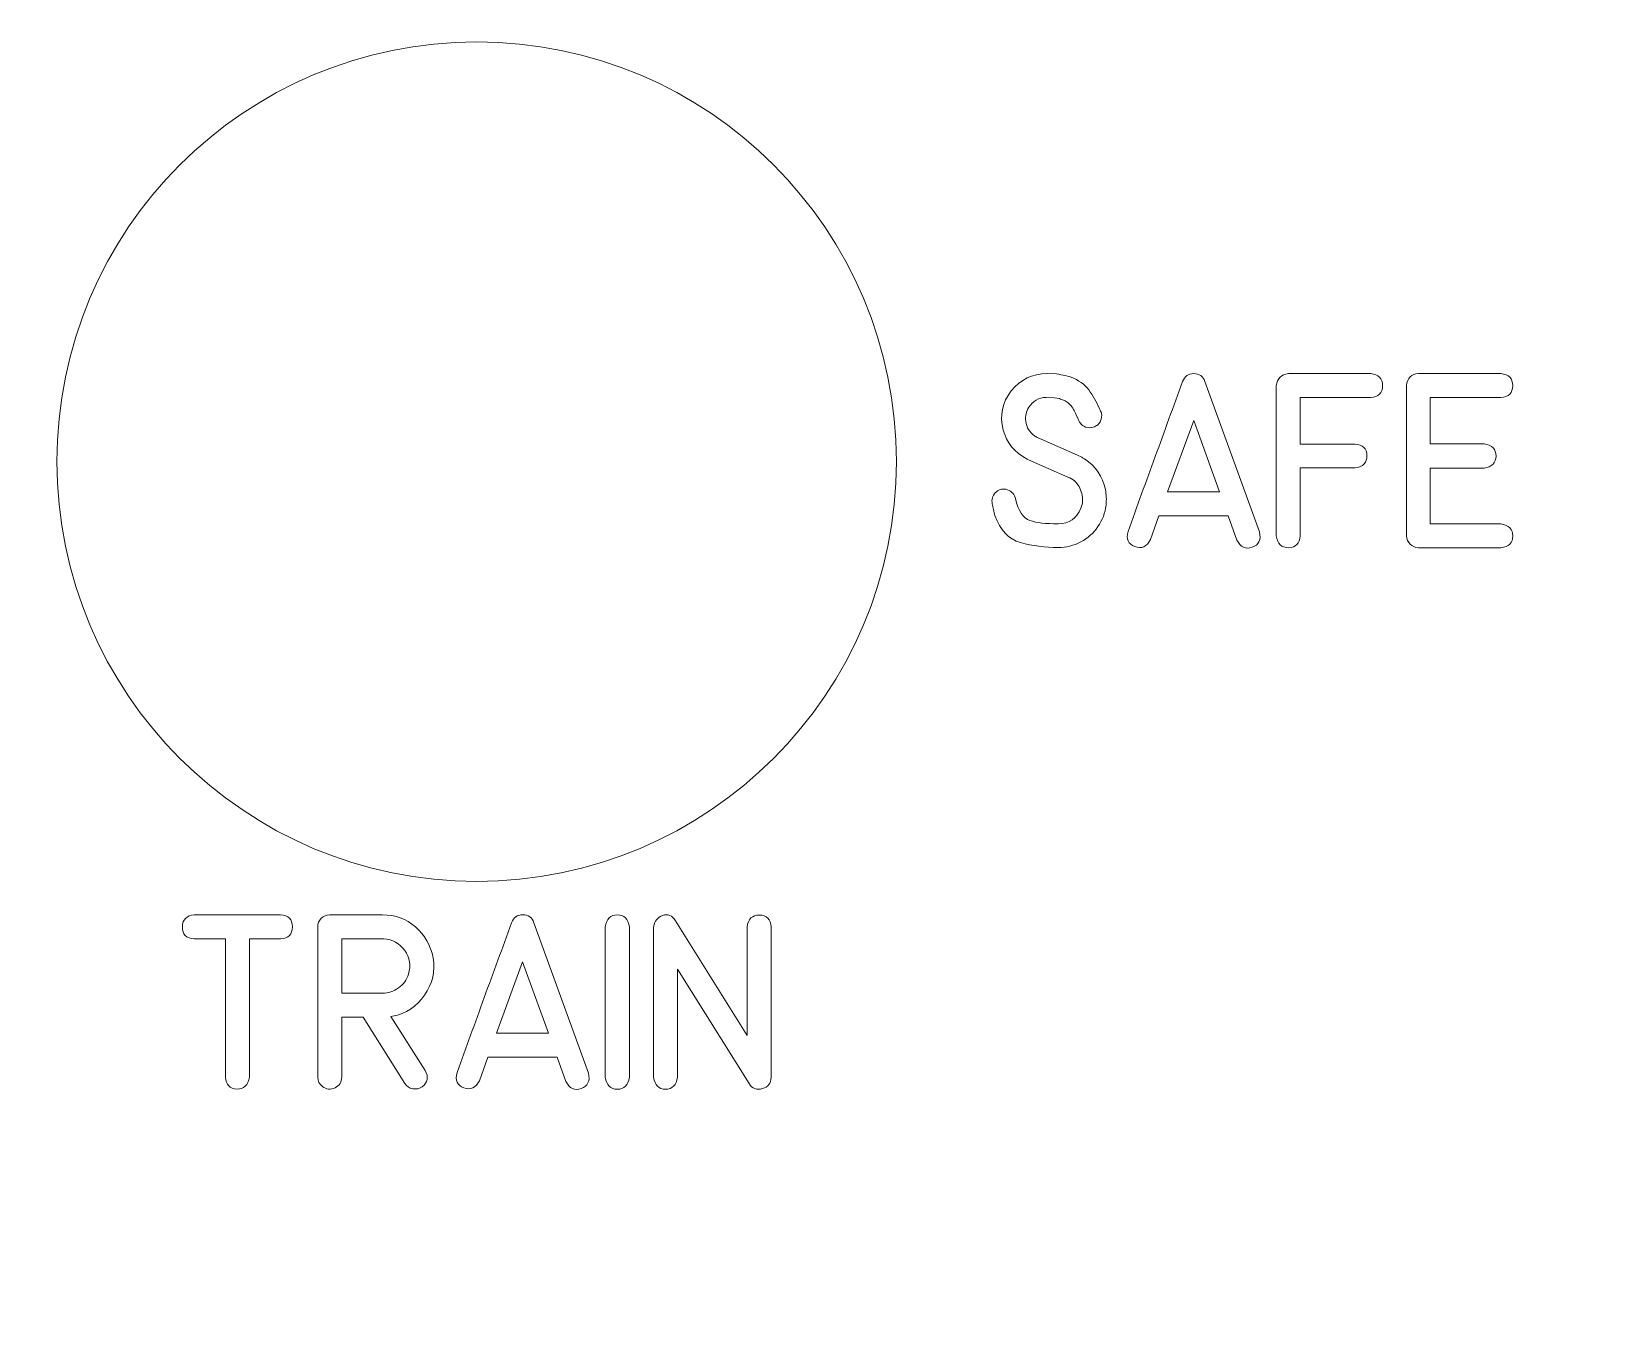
# Model space of a CAD drawing. Header units: millimetres. Extents: x -77 to 260, y -244 to 128.
# Drawn here: x -57.63 to -25.6, y 87.03 to 113.31 of the extents above; entities that cross this region are included whole.
import ezdxf

# ---------------------------------------------------------------- set-up
doc = ezdxf.new("R2010")
doc.units = ezdxf.units.MM
doc.header["$MEASUREMENT"] = 0
doc.layers.add('Cut', color=7, linetype='Continuous')
doc.layers.add('Engrave', color=7, linetype='Continuous')

msp = doc.modelspace()

# ---------------------------------------------------------------- linework, layer by layer
at = {"layer": 'Cut', "color": 250, "lineweight": 9}
msp.add_open_spline([(15.9454, 126.7647), (15.9454, 126.7647), (-65.0547, 126.7647), (-65.0547, 126.7647), (-65.0547, 126.7647), (-65.8797, 126.7647), (-66.5547, 126.0897), (-66.5547, 125.2647), (-66.5547, 125.2647), (-66.5547, 125.2647), (-66.5547, 122.5647), (-66.5547, 122.5647), (-66.5547, 122.5647), (-66.5547, 119.251), (-69.241, 116.5647), (-72.5547, 116.5647), (-72.5547, 116.5647), (-72.5547, 116.5647), (-75.2546, 116.5647), (-75.2546, 116.5647), (-75.2546, 116.5647), (-76.0796, 116.5647), (-76.7546, 115.8897), (-76.7546, 115.0647), (-76.7546, 115.0647), (-76.7546, 115.0647), (-76.7546, -23.8355), (-76.7546, -23.8355), (-76.7546, -23.8355), (-76.7546, -24.6605), (-76.0796, -25.3355), (-75.2546, -25.3355), (-75.2546, -25.3355), (-75.2546, -25.3355), (-72.5547, -25.3355), (-72.5547, -25.3355), (-72.5547, -25.3355), (-69.241, -25.3355), (-66.5547, -28.0218), (-66.5547, -31.3355), (-66.5547, -31.3355), (-66.5547, -31.3355), (-66.5547, -34.0353), (-66.5547, -34.0353), (-66.5547, -34.0353), (-66.5547, -34.8603), (-65.8797, -35.5353), (-65.0547, -35.5353), (-65.0547, -35.5353), (-65.0547, -35.5353), (15.9454, -35.5353), (15.9454, -35.5353), (15.9454, -35.5353), (16.7704, -35.5353), (17.4454, -34.8603), (17.4454, -34.0353), (17.4454, -34.0353), (17.4454, -34.0353), (17.4454, -31.3355), (17.4454, -31.3355), (17.4454, -31.3355), (17.4454, -28.0218), (20.1317, -25.3355), (23.4454, -25.3355), (23.4454, -25.3355), (23.4454, -25.3355), (26.1454, -25.3355), (26.1454, -25.3355), (26.1454, -25.3355), (26.9704, -25.3355), (27.6454, -24.6605), (27.6454, -23.8355), (27.6454, -23.8355), (27.6454, -23.8355), (27.6454, 115.0647), (27.6454, 115.0647), (27.6454, 115.0647), (27.6454, 115.8897), (26.9704, 116.5647), (26.1454, 116.5647), (26.1454, 116.5647), (26.1454, 116.5647), (23.4454, 116.5647), (23.4454, 116.5647), (23.4454, 116.5647), (20.1317, 116.5647), (17.4454, 119.251), (17.4454, 122.5647), (17.4454, 122.5647), (17.4454, 122.5647), (17.4454, 125.2647), (17.4454, 125.2647), (17.4454, 125.2647), (17.4454, 126.0897), (16.7704, 126.7647), (15.9454, 126.7647)], degree=3, knots=[0, 0, 0, 0, 0.04, 0.04, 0.04, 0.04, 0.08, 0.08, 0.08, 0.08, 0.12, 0.12, 0.12, 0.12, 0.16, 0.16, 0.16, 0.16, 0.2, 0.2, 0.2, 0.2, 0.24, 0.24, 0.24, 0.24, 0.28, 0.28, 0.28, 0.28, 0.32, 0.32, 0.32, 0.32, 0.36, 0.36, 0.36, 0.36, 0.4, 0.4, 0.4, 0.4, 0.44, 0.44, 0.44, 0.44, 0.48, 0.48, 0.48, 0.48, 0.52, 0.52, 0.52, 0.52, 0.56, 0.56, 0.56, 0.56, 0.6, 0.6, 0.6, 0.6, 0.64, 0.64, 0.64, 0.64, 0.68, 0.68, 0.68, 0.68, 0.72, 0.72, 0.72, 0.72, 0.76, 0.76, 0.76, 0.76, 0.8, 0.8, 0.8, 0.8, 0.84, 0.84, 0.84, 0.84, 0.88, 0.88, 0.88, 0.88, 0.92, 0.92, 0.92, 0.92, 1, 1, 1, 1], dxfattribs=at)
at = {"layer": 'Cut', "lineweight": 9}
msp.add_open_spline([(-48.6137, 113.1035), (-43.9202, 113.1035), (-40.1141, 109.2969), (-40.1141, 104.6034), (-40.1141, 104.6034), (-40.1139, 99.9102), (-43.9203, 96.1035), (-48.614, 96.1035), (-48.614, 96.1035), (-53.3076, 96.1038), (-57.114, 99.9097), (-57.114, 104.6034), (-57.114, 104.6034), (-57.114, 109.2978), (-53.3077, 113.1032), (-48.6137, 113.1035)], degree=3, knots=[0, 0, 0, 0, 0.2, 0.2, 0.2, 0.2, 0.4, 0.4, 0.4, 0.4, 0.6, 0.6, 0.6, 0.6, 1, 1, 1, 1], dxfattribs=at)
at = {"layer": 'Engrave', "color": 240, "lineweight": 9}
for points, knots in [([(-36.4478, 104.7349), (-36.4478, 104.7349), (-36.4202, 104.7232), (-36.4202, 104.7232), (-36.4202, 104.7232), (-36.4202, 104.7232), (-36.389, 104.7079), (-36.389, 104.7079), (-36.389, 104.7079), (-36.389, 104.7079), (-36.3614, 104.692), (-36.3614, 104.692), (-36.3614, 104.692), (-36.3537, 104.6861), (-36.3443, 104.6808), (-36.3349, 104.6755), (-36.3349, 104.6755), (-36.3249, 104.6708), (-36.3155, 104.665), (-36.3061, 104.6597), (-36.3061, 104.6597), (-36.0792, 104.5103), (-35.9381, 104.3034), (-35.8846, 104.0394), (-35.8846, 104.0394), (-35.864, 103.9359), (-35.8593, 103.8295), (-35.8704, 103.7207), (-35.8704, 103.7207), (-35.8893, 103.5643), (-35.9439, 103.4203), (-36.0351, 103.2874), (-36.0351, 103.2874), (-36.1262, 103.1545), (-36.2409, 103.0522), (-36.3784, 102.9799), (-36.3784, 102.9799), (-36.5266, 102.9017), (-36.6801, 102.8629), (-36.8388, 102.8629), (-36.8388, 102.8629), (-37.1051, 102.8629), (-37.3591, 102.897), (-37.602, 102.9652), (-37.602, 102.9652), (-37.8442, 103.0334), (-38.017, 103.2162), (-38.1199, 103.5138), (-38.1199, 103.5138), (-38.1341, 103.552), (-38.144, 103.5908), (-38.1511, 103.6308), (-38.1511, 103.6308), (-38.1582, 103.6713), (-38.1664, 103.7113), (-38.1752, 103.7519), (-38.1752, 103.7519), (-38.1923, 103.8342), (-38.1723, 103.9071), (-38.1141, 103.9706), (-38.1141, 103.9706), (-38.0564, 104.0335), (-37.9841, 104.0576), (-37.8983, 104.0429), (-37.8983, 104.0429), (-37.8072, 104.0241), (-37.7442, 103.9682), (-37.7084, 103.8742), (-37.7084, 103.8742), (-37.7084, 103.8742), (-37.7031, 103.8583), (-37.7031, 103.8583), (-37.7031, 103.8583), (-37.6484, 103.609), (-37.552, 103.4602), (-37.415, 103.412), (-37.415, 103.412), (-37.2774, 103.3638), (-37.0869, 103.3421), (-36.8423, 103.3468), (-36.8423, 103.3468), (-36.6171, 103.3468), (-36.4625, 103.4526), (-36.3784, 103.6637), (-36.3784, 103.6637), (-36.342, 103.7578), (-36.3361, 103.8559), (-36.3614, 103.9577), (-36.3614, 103.9577), (-36.3867, 104.0588), (-36.4366, 104.144), (-36.5113, 104.2116), (-36.5113, 104.2116), (-36.5448, 104.2405), (-36.5883, 104.2669), (-36.6424, 104.2922), (-36.6424, 104.2922), (-36.6424, 104.2922), (-37.4397, 104.642), (-37.4397, 104.642), (-37.4397, 104.642), (-37.4397, 104.642), (-37.4656, 104.6561), (-37.4656, 104.6561), (-37.4656, 104.6561), (-37.7266, 104.7937), (-37.8883, 104.9895), (-37.9512, 105.2435), (-37.9512, 105.2435), (-38.0282, 105.5375), (-37.9747, 105.8009), (-37.7901, 106.0349), (-37.7901, 106.0349), (-37.6061, 106.2683), (-37.3638, 106.3853), (-37.0646, 106.3853), (-37.0646, 106.3853), (-37.0646, 106.3853), (-36.8747, 106.38), (-36.8747, 106.38), (-36.8747, 106.38), (-36.8129, 106.3688), (-36.753, 106.3577), (-36.6959, 106.3465), (-36.6959, 106.3465), (-36.6383, 106.3359), (-36.5801, 106.3171), (-36.5219, 106.2906), (-36.5219, 106.2906), (-36.3773, 106.223), (-36.2661, 106.1295), (-36.1891, 106.0114), (-36.1891, 106.0114), (-36.1121, 105.8932), (-36.0427, 105.765), (-35.981, 105.6274), (-35.981, 105.6274), (-35.9751, 105.6145), (-35.9698, 105.5998), (-35.9651, 105.5827), (-35.9651, 105.5827), (-35.9528, 105.5263), (-35.9586, 105.4752), (-35.9827, 105.4293), (-35.9827, 105.4293), (-35.9963, 105.4005), (-36.011, 105.3787), (-36.0257, 105.364), (-36.0257, 105.364), (-36.0404, 105.3487), (-36.0527, 105.3387), (-36.0615, 105.3329), (-36.0615, 105.3329), (-36.1215, 105.2905), (-36.1868, 105.2776), (-36.2579, 105.2952), (-36.2579, 105.2952), (-36.3296, 105.3111), (-36.3837, 105.357), (-36.4219, 105.4328), (-36.4219, 105.4328), (-36.4519, 105.4993), (-36.4837, 105.5675), (-36.5172, 105.6368), (-36.5172, 105.6368), (-36.5513, 105.7062), (-36.5989, 105.7638), (-36.6595, 105.8103), (-36.6595, 105.8103), (-36.6848, 105.8285), (-36.7094, 105.842), (-36.733, 105.8503), (-36.733, 105.8503), (-36.7565, 105.8591), (-36.7824, 105.8685), (-36.8112, 105.8791), (-36.8112, 105.8791), (-36.8112, 105.8791), (-36.9229, 105.8979), (-36.9229, 105.8979), (-36.9229, 105.8979), (-36.9229, 105.8979), (-37.0816, 105.9032), (-37.0816, 105.9032), (-37.0816, 105.9032), (-37.2357, 105.9008), (-37.3533, 105.8344), (-37.4344, 105.7033), (-37.4344, 105.7033), (-37.4897, 105.6192), (-37.5102, 105.5257), (-37.4967, 105.4222), (-37.4967, 105.4222), (-37.4808, 105.2952), (-37.4209, 105.1965), (-37.3174, 105.1259), (-37.3174, 105.1259), (-37.3127, 105.123), (-37.308, 105.1189), (-37.3021, 105.1147), (-37.3021, 105.1147), (-37.2962, 105.1112), (-37.2898, 105.1071), (-37.2833, 105.1036), (-37.2833, 105.1036), (-37.2833, 105.1036), (-37.2639, 105.0953), (-37.2639, 105.0953), (-37.2639, 105.0953), (-37.2639, 105.0953), (-37.2433, 105.0865), (-37.2433, 105.0865), (-37.2433, 105.0865), (-37.2433, 105.0865), (-36.4478, 104.7349), (-36.4478, 104.7349)], [0, 0, 0, 0, 0.0181818, 0.0181818, 0.0181818, 0.0181818, 0.0363636, 0.0363636, 0.0363636, 0.0363636, 0.0545455, 0.0545455, 0.0545455, 0.0545455, 0.0727273, 0.0727273, 0.0727273, 0.0727273, 0.0909091, 0.0909091, 0.0909091, 0.0909091, 0.1090909, 0.1090909, 0.1090909, 0.1090909, 0.1272727, 0.1272727, 0.1272727, 0.1272727, 0.1454545, 0.1454545, 0.1454545, 0.1454545, 0.1636364, 0.1636364, 0.1636364, 0.1636364, 0.1818182, 0.1818182, 0.1818182, 0.1818182, 0.2, 0.2, 0.2, 0.2, 0.2181818, 0.2181818, 0.2181818, 0.2181818, 0.2363636, 0.2363636, 0.2363636, 0.2363636, 0.2545455, 0.2545455, 0.2545455, 0.2545455, 0.2727273, 0.2727273, 0.2727273, 0.2727273, 0.2909091, 0.2909091, 0.2909091, 0.2909091, 0.3090909, 0.3090909, 0.3090909, 0.3090909, 0.3272727, 0.3272727, 0.3272727, 0.3272727, 0.3454545, 0.3454545, 0.3454545, 0.3454545, 0.3636364, 0.3636364, 0.3636364, 0.3636364, 0.3818182, 0.3818182, 0.3818182, 0.3818182, 0.4, 0.4, 0.4, 0.4, 0.4181818, 0.4181818, 0.4181818, 0.4181818, 0.4363636, 0.4363636, 0.4363636, 0.4363636, 0.4545455, 0.4545455, 0.4545455, 0.4545455, 0.4727273, 0.4727273, 0.4727273, 0.4727273, 0.4909091, 0.4909091, 0.4909091, 0.4909091, 0.5090909, 0.5090909, 0.5090909, 0.5090909, 0.5272727, 0.5272727, 0.5272727, 0.5272727, 0.5454545, 0.5454545, 0.5454545, 0.5454545, 0.5636364, 0.5636364, 0.5636364, 0.5636364, 0.5818182, 0.5818182, 0.5818182, 0.5818182, 0.6, 0.6, 0.6, 0.6, 0.6181818, 0.6181818, 0.6181818, 0.6181818, 0.6363636, 0.6363636, 0.6363636, 0.6363636, 0.6545455, 0.6545455, 0.6545455, 0.6545455, 0.6727273, 0.6727273, 0.6727273, 0.6727273, 0.6909091, 0.6909091, 0.6909091, 0.6909091, 0.7090909, 0.7090909, 0.7090909, 0.7090909, 0.7272727, 0.7272727, 0.7272727, 0.7272727, 0.7454545, 0.7454545, 0.7454545, 0.7454545, 0.7636364, 0.7636364, 0.7636364, 0.7636364, 0.7818182, 0.7818182, 0.7818182, 0.7818182, 0.8, 0.8, 0.8, 0.8, 0.8181818, 0.8181818, 0.8181818, 0.8181818, 0.8363636, 0.8363636, 0.8363636, 0.8363636, 0.8545455, 0.8545455, 0.8545455, 0.8545455, 0.8727273, 0.8727273, 0.8727273, 0.8727273, 0.8909091, 0.8909091, 0.8909091, 0.8909091, 0.9090909, 0.9090909, 0.9090909, 0.9090909, 0.9272727, 0.9272727, 0.9272727, 0.9272727, 0.9454545, 0.9454545, 0.9454545, 0.9454545, 0.9636364, 0.9636364, 0.9636364, 0.9636364, 1, 1, 1, 1]), ([(-35.426, 103.1898), (-35.2425, 103.6966), (-35.0585, 104.2028), (-34.8745, 104.7085), (-34.8745, 104.7085), (-34.6898, 105.2141), (-34.5052, 105.7203), (-34.3206, 106.2266), (-34.3206, 106.2266), (-34.2824, 106.3312), (-34.2071, 106.3841), (-34.0948, 106.3853), (-34.0948, 106.3853), (-33.9819, 106.3865), (-33.9061, 106.3336), (-33.8673, 106.2266), (-33.8673, 106.2266), (-33.8673, 106.2266), (-32.7631, 103.1816), (-32.7631, 103.1816), (-32.7631, 103.1816), (-32.729, 103.0193), (-32.7784, 102.9152), (-32.9113, 102.8682), (-32.9113, 102.8682), (-33.0448, 102.8206), (-33.1471, 102.8694), (-33.22, 103.0128), (-33.22, 103.0128), (-33.22, 103.0128), (-33.3969, 103.5055), (-33.3969, 103.5055), (-33.3969, 103.5055), (-33.3969, 103.5055), (-34.801, 103.5055), (-34.801, 103.5055), (-34.801, 103.5055), (-34.801, 103.5055), (-34.9732, 103.0246), (-34.9732, 103.0246), (-34.9732, 103.0246), (-35.0467, 102.8799), (-35.1514, 102.8329), (-35.2866, 102.8829), (-35.2866, 102.8829), (-35.4224, 102.9323), (-35.4689, 103.0352), (-35.426, 103.1898)], [0, 0, 0, 0, 0.0769231, 0.0769231, 0.0769231, 0.0769231, 0.1538462, 0.1538462, 0.1538462, 0.1538462, 0.2307692, 0.2307692, 0.2307692, 0.2307692, 0.3076923, 0.3076923, 0.3076923, 0.3076923, 0.3846154, 0.3846154, 0.3846154, 0.3846154, 0.4615385, 0.4615385, 0.4615385, 0.4615385, 0.5384615, 0.5384615, 0.5384615, 0.5384615, 0.6153846, 0.6153846, 0.6153846, 0.6153846, 0.6923077, 0.6923077, 0.6923077, 0.6923077, 0.7692308, 0.7692308, 0.7692308, 0.7692308, 0.8461538, 0.8461538, 0.8461538, 0.8461538, 1, 1, 1, 1]), ([(-32.4239, 103.1022), (-32.4239, 103.1022), (-32.4239, 106.1407), (-32.4239, 106.1407), (-32.4239, 106.1407), (-32.4033, 106.2924), (-32.3216, 106.3741), (-32.1793, 106.3853), (-32.1793, 106.3853), (-32.1793, 106.3853), (-30.5119, 106.3853), (-30.5119, 106.3853), (-30.5119, 106.3853), (-30.3526, 106.373), (-30.2726, 106.2912), (-30.2726, 106.1413), (-30.2726, 106.1413), (-30.2726, 105.992), (-30.3537, 105.9114), (-30.5154, 105.9014), (-30.5154, 105.9014), (-30.5154, 105.9014), (-31.94, 105.9014), (-31.94, 105.9014), (-31.94, 105.9014), (-31.94, 105.9014), (-31.94, 104.9589), (-31.94, 104.9589), (-31.94, 104.9589), (-31.94, 104.9589), (-30.8288, 104.9589), (-30.8288, 104.9589), (-30.8288, 104.9589), (-30.6706, 104.9478), (-30.5901, 104.8702), (-30.5877, 104.7267), (-30.5877, 104.7267), (-30.5854, 104.5832), (-30.6659, 104.4992), (-30.8288, 104.4751), (-30.8288, 104.4751), (-30.8288, 104.4751), (-31.94, 104.4751), (-31.94, 104.4751), (-31.94, 104.4751), (-31.94, 104.4751), (-31.94, 103.1022), (-31.94, 103.1022), (-31.94, 103.1022), (-31.9512, 102.944), (-32.0294, 102.8635), (-32.1734, 102.8611), (-32.1734, 102.8611), (-32.3175, 102.8588), (-32.401, 102.9393), (-32.4239, 103.1022)], [0, 0, 0, 0, 0.0666667, 0.0666667, 0.0666667, 0.0666667, 0.1333333, 0.1333333, 0.1333333, 0.1333333, 0.2, 0.2, 0.2, 0.2, 0.2666667, 0.2666667, 0.2666667, 0.2666667, 0.3333333, 0.3333333, 0.3333333, 0.3333333, 0.4, 0.4, 0.4, 0.4, 0.4666667, 0.4666667, 0.4666667, 0.4666667, 0.5333333, 0.5333333, 0.5333333, 0.5333333, 0.6, 0.6, 0.6, 0.6, 0.6666667, 0.6666667, 0.6666667, 0.6666667, 0.7333333, 0.7333333, 0.7333333, 0.7333333, 0.8, 0.8, 0.8, 0.8, 0.8666667, 0.8666667, 0.8666667, 0.8666667, 1, 1, 1, 1]), ([(-27.8785, 105.9049), (-27.8785, 105.9049), (-29.3066, 105.9049), (-29.3066, 105.9049), (-29.3066, 105.9049), (-29.3066, 105.9049), (-29.3066, 104.9625), (-29.3066, 104.9625), (-29.3066, 104.9625), (-29.3066, 104.9625), (-28.2177, 104.9625), (-28.2177, 104.9625), (-28.2177, 104.9625), (-28.0549, 104.9384), (-27.9737, 104.8566), (-27.9743, 104.7173), (-27.9743, 104.7173), (-27.9749, 104.5774), (-28.056, 104.4962), (-28.2177, 104.4733), (-28.2177, 104.4733), (-28.2177, 104.4733), (-29.3066, 104.4733), (-29.3066, 104.4733), (-29.3066, 104.4733), (-29.3066, 104.4733), (-29.3066, 103.3415), (-29.3066, 103.3415), (-29.3066, 103.3415), (-29.3066, 103.3415), (-27.8785, 103.3415), (-27.8785, 103.3415), (-27.8785, 103.3415), (-27.7168, 103.3174), (-27.6357, 103.2368), (-27.6357, 103.0987), (-27.6357, 103.0987), (-27.6357, 102.9611), (-27.7168, 102.8805), (-27.8785, 102.8576), (-27.8785, 102.8576), (-27.8785, 102.8576), (-29.5459, 102.8576), (-29.5459, 102.8576), (-29.5459, 102.8576), (-29.6894, 102.8758), (-29.7711, 102.9576), (-29.7905, 103.1022), (-29.7905, 103.1022), (-29.7905, 103.1022), (-29.7905, 106.1442), (-29.7905, 106.1442), (-29.7905, 106.1442), (-29.7687, 106.2959), (-29.687, 106.3759), (-29.5459, 106.3853), (-29.5459, 106.3853), (-29.5459, 106.3853), (-27.8785, 106.3853), (-27.8785, 106.3853), (-27.8785, 106.3853), (-27.7168, 106.373), (-27.6357, 106.2918), (-27.6363, 106.1431), (-27.6363, 106.1431), (-27.6368, 105.9943), (-27.718, 105.9149), (-27.8785, 105.9049)], [0, 0, 0, 0, 0.0555556, 0.0555556, 0.0555556, 0.0555556, 0.1111111, 0.1111111, 0.1111111, 0.1111111, 0.1666667, 0.1666667, 0.1666667, 0.1666667, 0.2222222, 0.2222222, 0.2222222, 0.2222222, 0.2777778, 0.2777778, 0.2777778, 0.2777778, 0.3333333, 0.3333333, 0.3333333, 0.3333333, 0.3888889, 0.3888889, 0.3888889, 0.3888889, 0.4444444, 0.4444444, 0.4444444, 0.4444444, 0.5, 0.5, 0.5, 0.5, 0.5555556, 0.5555556, 0.5555556, 0.5555556, 0.6111111, 0.6111111, 0.6111111, 0.6111111, 0.6666667, 0.6666667, 0.6666667, 0.6666667, 0.7222222, 0.7222222, 0.7222222, 0.7222222, 0.7777778, 0.7777778, 0.7777778, 0.7777778, 0.8333333, 0.8333333, 0.8333333, 0.8333333, 0.8888889, 0.8888889, 0.8888889, 0.8888889, 1, 1, 1, 1]), ([(-33.5727, 103.9894), (-33.5727, 103.9894), (-34.0966, 105.4363), (-34.0966, 105.4363), (-34.0966, 105.4363), (-34.0966, 105.4363), (-34.6234, 103.9894), (-34.6234, 103.9894), (-34.6234, 103.9894), (-34.6234, 103.9894), (-33.5727, 103.9894), (-33.5727, 103.9894)], [0, 0, 0, 0, 0.25, 0.25, 0.25, 0.25, 0.5, 0.5, 0.5, 0.5, 1, 1, 1, 1]), ([(-34.0966, 105.4363), (-34.0966, 105.4363), (-33.5727, 103.9894), (-33.5727, 103.9894), (-33.5727, 103.9894), (-33.5727, 103.9894), (-34.0966, 105.4363), (-34.0966, 105.4363)], [0, 0, 0, 0, 0.3333333, 0.3333333, 0.3333333, 0.3333333, 1, 1, 1, 1]), ([(-42.6534, 92.1352), (-42.6534, 92.0147), (-42.7116, 91.9383), (-42.828, 91.9053), (-42.828, 91.9053), (-42.945, 91.873), (-43.0349, 91.9071), (-43.0996, 92.0082), (-43.0996, 92.0082), (-43.0996, 92.0082), (-44.5466, 94.3283), (-44.5466, 94.3283), (-44.5466, 94.3283), (-44.5466, 94.3283), (-44.5466, 92.1352), (-44.5466, 92.1352), (-44.5466, 92.1352), (-44.5718, 91.9747), (-44.653, 91.8942), (-44.79, 91.8942), (-44.79, 91.8942), (-44.9275, 91.8942), (-45.0081, 91.9747), (-45.0322, 92.1352), (-45.0322, 92.1352), (-45.0322, 92.1352), (-45.0322, 95.1773), (-45.0322, 95.1773), (-45.0322, 95.1773), (-45.0151, 95.2966), (-44.954, 95.3754), (-44.8488, 95.4136), (-44.8488, 95.4136), (-44.7435, 95.4513), (-44.6559, 95.4154), (-44.5859, 95.3066), (-44.5859, 95.3066), (-44.5859, 95.3066), (-43.139, 92.9831), (-43.139, 92.9831), (-43.139, 92.9831), (-43.139, 92.9831), (-43.139, 95.1773), (-43.139, 95.1773), (-43.139, 95.1773), (-43.1172, 95.3413), (-43.0338, 95.423), (-42.8885, 95.4213), (-42.8885, 95.4213), (-42.7433, 95.4195), (-42.6651, 95.3384), (-42.6534, 95.1773), (-42.6534, 95.1773), (-42.6534, 95.1773), (-42.6534, 92.1352), (-42.6534, 92.1352)], [0, 0, 0, 0, 0.0666667, 0.0666667, 0.0666667, 0.0666667, 0.1333333, 0.1333333, 0.1333333, 0.1333333, 0.2, 0.2, 0.2, 0.2, 0.2666667, 0.2666667, 0.2666667, 0.2666667, 0.3333333, 0.3333333, 0.3333333, 0.3333333, 0.4, 0.4, 0.4, 0.4, 0.4666667, 0.4666667, 0.4666667, 0.4666667, 0.5333333, 0.5333333, 0.5333333, 0.5333333, 0.6, 0.6, 0.6, 0.6, 0.6666667, 0.6666667, 0.6666667, 0.6666667, 0.7333333, 0.7333333, 0.7333333, 0.7333333, 0.8, 0.8, 0.8, 0.8, 0.8666667, 0.8666667, 0.8666667, 0.8666667, 1, 1, 1, 1]), ([(-53.7015, 92.1388), (-53.7015, 92.1388), (-53.7015, 94.9398), (-53.7015, 94.9398), (-53.7015, 94.9398), (-53.7015, 94.9398), (-54.3335, 94.9398), (-54.3335, 94.9398), (-54.3335, 94.9398), (-54.4941, 94.9521), (-54.5746, 95.0332), (-54.574, 95.1814), (-54.574, 95.1814), (-54.5734, 95.3302), (-54.4929, 95.4119), (-54.3335, 95.4254), (-54.3335, 95.4254), (-54.3335, 95.4254), (-52.585, 95.4254), (-52.585, 95.4254), (-52.585, 95.4254), (-52.4268, 95.4131), (-52.3469, 95.3313), (-52.3463, 95.1814), (-52.3463, 95.1814), (-52.3457, 95.0321), (-52.4256, 94.9509), (-52.585, 94.9398), (-52.585, 94.9398), (-52.585, 94.9398), (-53.2153, 94.9398), (-53.2153, 94.9398), (-53.2153, 94.9398), (-53.2153, 94.9398), (-53.2153, 92.1388), (-53.2153, 92.1388), (-53.2153, 92.1388), (-53.2417, 91.9759), (-53.3264, 91.8953), (-53.4698, 91.8977), (-53.4698, 91.8977), (-53.6127, 91.9001), (-53.6897, 91.9806), (-53.7015, 92.1388)], [0, 0, 0, 0, 0.0833333, 0.0833333, 0.0833333, 0.0833333, 0.1666667, 0.1666667, 0.1666667, 0.1666667, 0.25, 0.25, 0.25, 0.25, 0.3333333, 0.3333333, 0.3333333, 0.3333333, 0.4166667, 0.4166667, 0.4166667, 0.4166667, 0.5, 0.5, 0.5, 0.5, 0.5833333, 0.5833333, 0.5833333, 0.5833333, 0.6666667, 0.6666667, 0.6666667, 0.6666667, 0.75, 0.75, 0.75, 0.75, 0.8333333, 0.8333333, 0.8333333, 0.8333333, 1, 1, 1, 1]), ([(-49.657, 92.2716), (-49.5835, 92.1417), (-49.6041, 92.0329), (-49.7187, 91.9441), (-49.7187, 91.9441), (-49.774, 91.9053), (-49.8375, 91.8918), (-49.9092, 91.9048), (-49.9092, 91.9048), (-49.9809, 91.9171), (-50.0333, 91.953), (-50.0668, 92.0112), (-50.0668, 92.0112), (-50.0668, 92.0112), (-50.9158, 93.3535), (-50.9158, 93.3535), (-50.9158, 93.3535), (-50.9158, 93.3535), (-51.3468, 93.3535), (-51.3468, 93.3535), (-51.3468, 93.3535), (-51.3468, 93.3535), (-51.3468, 92.1405), (-51.3468, 92.1405), (-51.3468, 92.1405), (-51.3468, 92.0406), (-51.392, 91.9688), (-51.4826, 91.9242), (-51.4826, 91.9242), (-51.5737, 91.8801), (-51.6584, 91.8883), (-51.7377, 91.9494), (-51.7377, 91.9494), (-51.8007, 91.9965), (-51.8324, 92.06), (-51.8324, 92.1405), (-51.8324, 92.1405), (-51.8324, 92.1405), (-51.8324, 95.1843), (-51.8324, 95.1843), (-51.8324, 95.1843), (-51.8324, 95.2508), (-51.8089, 95.3078), (-51.7624, 95.3548), (-51.7624, 95.3548), (-51.716, 95.4019), (-51.659, 95.4254), (-51.5913, 95.4254), (-51.5913, 95.4254), (-51.5913, 95.4254), (-50.5219, 95.4254), (-50.5219, 95.4254), (-50.5219, 95.4254), (-50.2643, 95.4254), (-50.0409, 95.3437), (-49.8516, 95.1802), (-49.8516, 95.1802), (-49.6623, 95.0162), (-49.5441, 94.8086), (-49.4982, 94.557), (-49.4982, 94.557), (-49.45, 94.2871), (-49.5071, 94.0349), (-49.6699, 93.8003), (-49.6699, 93.8003), (-49.8322, 93.5651), (-50.048, 93.4228), (-50.3167, 93.3723), (-50.3167, 93.3723), (-50.3167, 93.3723), (-50.3496, 93.367), (-50.3496, 93.367), (-50.3496, 93.367), (-50.3496, 93.367), (-49.657, 92.2716), (-49.657, 92.2716)], [0, 0, 0, 0, 0.05, 0.05, 0.05, 0.05, 0.1, 0.1, 0.1, 0.1, 0.15, 0.15, 0.15, 0.15, 0.2, 0.2, 0.2, 0.2, 0.25, 0.25, 0.25, 0.25, 0.3, 0.3, 0.3, 0.3, 0.35, 0.35, 0.35, 0.35, 0.4, 0.4, 0.4, 0.4, 0.45, 0.45, 0.45, 0.45, 0.5, 0.5, 0.5, 0.5, 0.55, 0.55, 0.55, 0.55, 0.6, 0.6, 0.6, 0.6, 0.65, 0.65, 0.65, 0.65, 0.7, 0.7, 0.7, 0.7, 0.75, 0.75, 0.75, 0.75, 0.8, 0.8, 0.8, 0.8, 0.85, 0.85, 0.85, 0.85, 0.9, 0.9, 0.9, 0.9, 1, 1, 1, 1]), ([(-49.0126, 92.2299), (-48.8291, 92.7367), (-48.6451, 93.2429), (-48.4611, 93.7486), (-48.4611, 93.7486), (-48.2764, 94.2542), (-48.0918, 94.7604), (-47.9072, 95.2667), (-47.9072, 95.2667), (-47.869, 95.3713), (-47.7937, 95.4242), (-47.6814, 95.4254), (-47.6814, 95.4254), (-47.5685, 95.4266), (-47.4927, 95.3737), (-47.4539, 95.2667), (-47.4539, 95.2667), (-47.4539, 95.2667), (-46.3497, 92.2217), (-46.3497, 92.2217), (-46.3497, 92.2217), (-46.3156, 92.0594), (-46.365, 91.9553), (-46.4979, 91.9083), (-46.4979, 91.9083), (-46.6314, 91.8607), (-46.7337, 91.9095), (-46.8066, 92.0529), (-46.8066, 92.0529), (-46.8066, 92.0529), (-46.9835, 92.5456), (-46.9835, 92.5456), (-46.9835, 92.5456), (-46.9835, 92.5456), (-48.3876, 92.5456), (-48.3876, 92.5456), (-48.3876, 92.5456), (-48.3876, 92.5456), (-48.5598, 92.0647), (-48.5598, 92.0647), (-48.5598, 92.0647), (-48.6333, 91.92), (-48.738, 91.873), (-48.8732, 91.923), (-48.8732, 91.923), (-49.009, 91.9724), (-49.0555, 92.0753), (-49.0126, 92.2299)], [0, 0, 0, 0, 0.0769231, 0.0769231, 0.0769231, 0.0769231, 0.1538462, 0.1538462, 0.1538462, 0.1538462, 0.2307692, 0.2307692, 0.2307692, 0.2307692, 0.3076923, 0.3076923, 0.3076923, 0.3076923, 0.3846154, 0.3846154, 0.3846154, 0.3846154, 0.4615385, 0.4615385, 0.4615385, 0.4615385, 0.5384615, 0.5384615, 0.5384615, 0.5384615, 0.6153846, 0.6153846, 0.6153846, 0.6153846, 0.6923077, 0.6923077, 0.6923077, 0.6923077, 0.7692308, 0.7692308, 0.7692308, 0.7692308, 0.8461538, 0.8461538, 0.8461538, 0.8461538, 1, 1, 1, 1]), ([(-45.5213, 92.1352), (-45.5466, 91.9735), (-45.6283, 91.893), (-45.7665, 91.8936), (-45.7665, 91.8936), (-45.9053, 91.8942), (-45.9864, 91.9747), (-46.0105, 92.1352), (-46.0105, 92.1352), (-46.0105, 92.1352), (-46.0105, 95.1808), (-46.0105, 95.1808), (-46.0105, 95.1808), (-45.9864, 95.3425), (-45.9053, 95.4242), (-45.7665, 95.4248), (-45.7665, 95.4248), (-45.6283, 95.4254), (-45.5466, 95.3437), (-45.5213, 95.1808), (-45.5213, 95.1808), (-45.5213, 95.1808), (-45.5213, 92.1352), (-45.5213, 92.1352)], [0, 0, 0, 0, 0.1428571, 0.1428571, 0.1428571, 0.1428571, 0.2857143, 0.2857143, 0.2857143, 0.2857143, 0.4285714, 0.4285714, 0.4285714, 0.4285714, 0.5714286, 0.5714286, 0.5714286, 0.5714286, 0.7142857, 0.7142857, 0.7142857, 0.7142857, 1, 1, 1, 1]), ([(-50.5219, 93.8373), (-50.4043, 93.8373), (-50.2961, 93.8726), (-50.1967, 93.9444), (-50.1967, 93.9444), (-50.0974, 94.0155), (-50.0309, 94.1084), (-49.9962, 94.223), (-49.9962, 94.223), (-49.9421, 94.4), (-49.9668, 94.5599), (-50.0703, 94.7028), (-50.0703, 94.7028), (-50.1738, 94.8457), (-50.3161, 94.9245), (-50.4972, 94.9398), (-50.4972, 94.9398), (-50.4972, 94.9398), (-51.3468, 94.9398), (-51.3468, 94.9398), (-51.3468, 94.9398), (-51.3468, 94.9398), (-51.3468, 93.8373), (-51.3468, 93.8373), (-51.3468, 93.8373), (-51.3468, 93.8373), (-50.5219, 93.8373), (-50.5219, 93.8373)], [0, 0, 0, 0, 0.125, 0.125, 0.125, 0.125, 0.25, 0.25, 0.25, 0.25, 0.375, 0.375, 0.375, 0.375, 0.5, 0.5, 0.5, 0.5, 0.625, 0.625, 0.625, 0.625, 0.75, 0.75, 0.75, 0.75, 1, 1, 1, 1]), ([(-47.1593, 93.0295), (-47.1593, 93.0295), (-47.6832, 94.4764), (-47.6832, 94.4764), (-47.6832, 94.4764), (-47.6832, 94.4764), (-48.21, 93.0295), (-48.21, 93.0295), (-48.21, 93.0295), (-48.21, 93.0295), (-47.1593, 93.0295), (-47.1593, 93.0295)], [0, 0, 0, 0, 0.25, 0.25, 0.25, 0.25, 0.5, 0.5, 0.5, 0.5, 1, 1, 1, 1]), ([(-47.6832, 94.4764), (-47.6832, 94.4764), (-47.1593, 93.0295), (-47.1593, 93.0295), (-47.1593, 93.0295), (-47.1593, 93.0295), (-47.6832, 94.4764), (-47.6832, 94.4764)], [0, 0, 0, 0, 0.3333333, 0.3333333, 0.3333333, 0.3333333, 1, 1, 1, 1])]:
    msp.add_open_spline(points, degree=3, knots=knots, dxfattribs=at)

doc.saveas('drawing.dxf')
